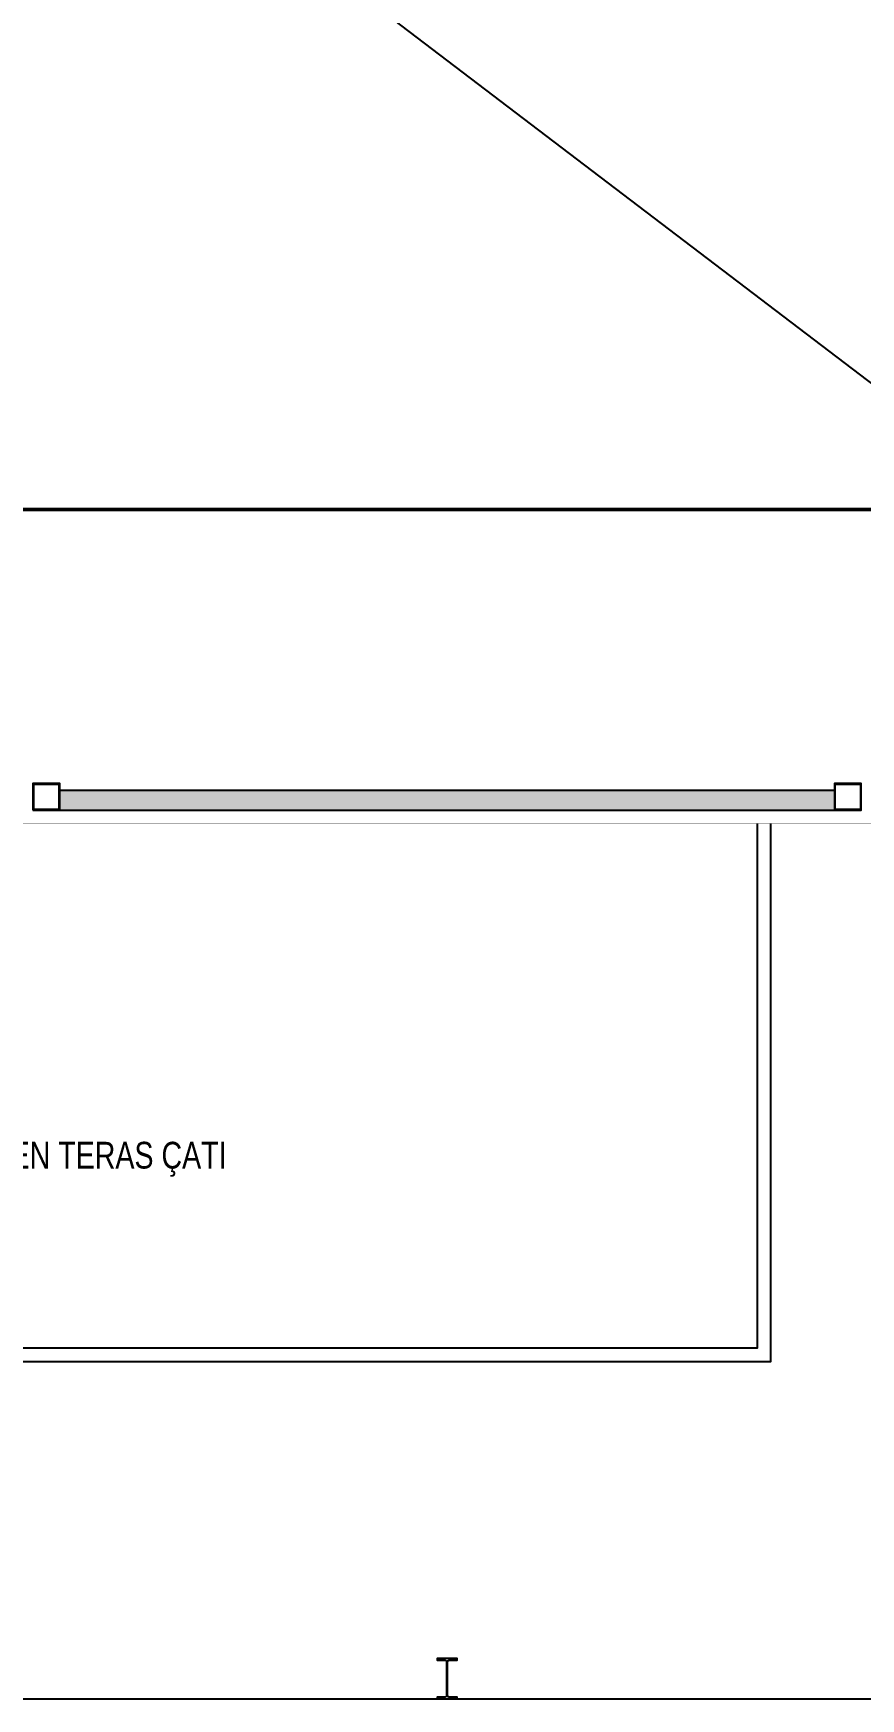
# Model space of a CAD drawing. Header units: centimetres. Extents: x 26200 to 113000, y -600 to 9300.
# Drawn here: x 84731 to 85351, y 854 to 2100 of the extents above; entities that cross this region are included whole.
import ezdxf

# ---------------------------------------------------------------- set-up
doc = ezdxf.new("R2010")
doc.units = ezdxf.units.CM
doc.linetypes.add('HIDDEN2', pattern=[0.1875, 0.125, -0.0625])
for name, color, linetype in [('A-ANNO-TEXT', 8, 'Continuous'), ('A-ELEV-01', 8, 'Continuous'), ('A-ELEV-04', 8, 'Continuous'), ('A-WALL', 8, 'Continuous'), ('A-WALL-HTCH', 8, 'Continuous'), ('A-WALL-PLST', 8, 'Continuous'), ('S-STEL', 3, 'Continuous')]:
    doc.layers.add(name, color=color, linetype=linetype)
doc.layers.add('GEB-BEZUG', color=8, linetype='Continuous', lineweight=50, true_color=0xffff00)
doc.styles.add('Fields_100', font='act_simplex.shx', dxfattribs={"width": 0.8, "height": 20})

# ---------------------------------------------------------------- blocks, each defined once
blk = doc.blocks.new('300')
blk.add_lwpolyline([(0, 0), (150, 0), (150, 10.7), (93.55, 10.7, -0.41421356), (78.55, 25.7), (78.55, 274.3, -0.41421356), (93.55, 289.3), (150, 289.3), (150, 300), (0, 300), (0, 289.3), (56.45, 289.3, -0.41421356), (71.45, 274.3), (71.45, 25.7, -0.41421356), (56.45, 10.7), (0, 10.7)], format="xyb", close=True)

msp = doc.modelspace()

# ---------------------------------------------------------------- hatches: boundary and pattern name
at = {"layer": 'A-WALL-HTCH'}
h = msp.add_hatch(dxfattribs=at)
h.set_pattern_fill('DASH', color=256)
h.set_pattern_definition([(0, (-27292.4476, -0.018), (3.175, 3.175), [3.175, -3.175])])
h.paths.add_polyline_path([(85330.9, 1533.6), (84750.9, 1533.6), (84750.9, 1518.6), (85330.9, 1518.6)])

# ---------------------------------------------------------------- linework, layer by layer
at = {"layer": 'A-ELEV-01', "linetype": 'HIDDEN2', "ltscale": 2, "elevation": 0}
msp.add_lwpolyline([(82033.4, 853.6), (87448.4, 853.6), (87448.4, 1508.6)], dxfattribs=at)
at = {"layer": 'A-ELEV-01'}
for points in [[(84198.4, 1508.6), (84198.4, 1106.1), (85283.4, 1106.1), (85283.4, 1508.6)], [(84208.4, 1508.6), (84208.4, 1116.1), (85273.4, 1116.1), (85273.4, 1508.6)]]:
    msp.add_lwpolyline(points, dxfattribs=at)
at = {"layer": 'A-ELEV-04'}
msp.add_line((83848.4, 2988.6), (85633.4, 1628.6), dxfattribs=at)
at = {"layer": 'A-WALL'}
for p, q in [((84750.9, 1533.6), (85330.9, 1533.6)), ((84750.9, 1518.6), (85330.9, 1518.6))]:
    msp.add_line(p, q, dxfattribs=at)
at = {"layer": 'A-WALL-PLST', "const_width": 0.3}
msp.add_lwpolyline([(82085.9, 1508.6), (87395.9, 1508.6), (87395.9, 1518.6)], dxfattribs=at)
at = {"layer": 'GEB-BEZUG'}
msp.add_lwpolyline([(85450.1, 1743.6), (80303, 1743.6)], dxfattribs=at)
at = {"layer": 'S-STEL'}
for points in [[(84730.9, 1518.6), (84750.9, 1518.6), (84750.9, 1538.6), (84730.9, 1538.6)], [(85330.9, 1518.6), (85350.9, 1518.6), (85350.9, 1538.6), (85330.9, 1538.6)]]:
    msp.add_lwpolyline(points, close=True, dxfattribs=at)
at = {"layer": 'S-STEL', "elevation": 0}
for points in [[(84731.5, 1538), (84750.3, 1538), (84750.3, 1519.2), (84731.5, 1519.2)], [(85331.5, 1538), (85350.3, 1538), (85350.3, 1519.2), (85331.5, 1519.2)]]:
    msp.add_lwpolyline(points, close=True, dxfattribs=at)

# ---------------------------------------------------------------- block references
at = {"layer": 'S-STEL', "xscale": 0.1, "yscale": 0.1, "zscale": 0.1}
msp.add_blockref('300', (85033.4, 853.6), dxfattribs=at)

# ---------------------------------------------------------------- texts
at = {"layer": 'A-ANNO-TEXT', "insert": (84740.9, 1270.4), "char_height": 20, "attachment_point": 2, "style": 'Fields_100'}
msp.add_mtext_dynamic_manual_height_columns('GEZİLMEYEN TERAS ÇATI', width=436.665, gutter_width=100, heights=[0], dxfattribs=at)

doc.saveas('drawing.dxf')
